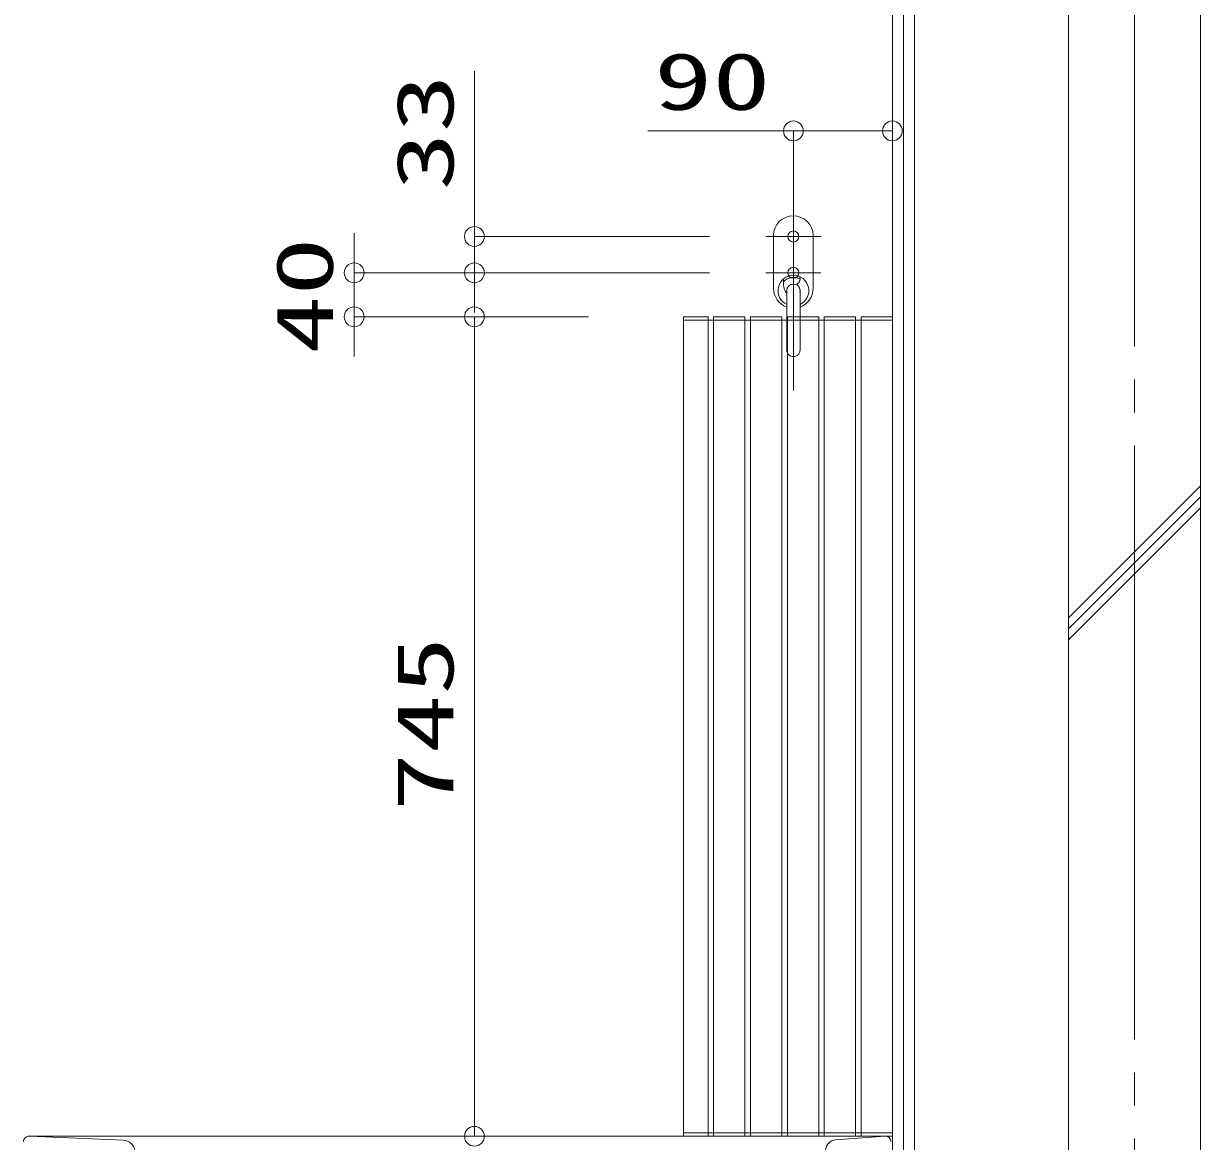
# Model space of a CAD drawing. Units: millimetres on the paper. Extents: x -305 to 305, y -152 to 152.
# Drawn here: x -214.09 to -178.42, y -77.11 to -43.23 of the extents above; entities that cross this region are included whole.
import ezdxf
from ezdxf.enums import TextEntityAlignment as Align

# ---------------------------------------------------------------- set-up
doc = ezdxf.new("R2010")
doc.units = ezdxf.units.MM
doc.linetypes.add('DASHED2', pattern=[3, 2, -1])
doc.linetypes.add('LONG_CHAIN', pattern=[21, 18, -1, 1, -1])
doc.layers.add('0-0_0', color=7, linetype='Continuous', lineweight=9)
doc.layers.add('0-1_VIEW0001', color=7, linetype='DASHED2', lineweight=9)
doc.styles.add('ＭＳ ゴシック', font='')
doc.styles.get('ＭＳ ゴシック').set_extended_font_data('MS Gothic')

# ---------------------------------------------------------------- blocks, each defined once
blk = doc.blocks.new('_ORIGIN')
at = {"layer": '0-0_0'}
blk.add_line((0, 0), (-1, 0), dxfattribs=at)
blk.add_circle((0, 0), 0.5, dxfattribs=at)

msp = doc.modelspace()

# ---------------------------------------------------------------- linework, layer by layer
at = {"layer": '0-0_0'}
for p, q in [((-190.758, -46.486), (-195.172, -46.486)), ((-190.158, -46.486), (-188.358, -46.486)), ((-200.423, -49.087), (-200.423, -48.487)), ((-200.423, -50.787), (-200.423, -49.687)), ((-196.965, -50.787), (-200.423, -50.787)), ((-200.423, -51.387), (-200.423, -51.987)), ((-196.965, -52.12), (-200.424, -52.12)), ((-200.424, -76.354), (-200.424, -52.72)), ((-196.965, -76.954), (-200.424, -76.954))]:
    msp.add_line(p, q, dxfattribs=at)
msp.add_lwpolyline([(-193.298, -49.687), (-200.423, -49.687), (-200.423, -44.673)], dxfattribs=at)
at = {"layer": '0-1_VIEW0001', "linetype": 'Continuous'}
for p, q in [((-182.425, -14.02), (-182.425, -97.42)), ((-178.425, -14.02), (-178.425, -102.463)), ((-204.067, -50.187), (-204.067, -49.587)), ((-193.298, -50.787), (-204.067, -50.787)), ((-204.067, -52.12), (-204.067, -50.787)), ((-196.965, -52.12), (-204.067, -52.12)), ((-204.067, -52.72), (-204.067, -53.32)), ((-182.424, -61.242), (-178.424, -57.242)), ((-182.424, -61.575), (-178.424, -57.575)), ((-182.424, -61.908), (-178.424, -57.908)), ((-187.969, -76.954), (-213.919, -76.954)), ((-213.912, -76.954), (-211.06, -77.074)), ((-187.981, -76.954), (-189.478, -77.066))]:
    msp.add_line(p, q, dxfattribs=at)
at = {"layer": '0-1_VIEW0001', "linetype": 'LONG_CHAIN'}
for p, q in [((-180.425, -14.02), (-180.425, -106.469)), ((-190.758, -49.02), (-190.758, -50.354)), ((-191.425, -49.687), (-190.091, -49.687)), ((-190.758, -50.12), (-190.758, -51.454)), ((-191.425, -50.787), (-190.091, -50.787))]:
    msp.add_line(p, q, dxfattribs=at)
at = {"layer": '0-1_VIEW0001', "color": 5, "linetype": 'Continuous'}
for p, q in [((-187.091, -89.887), (-187.091, -24.687)), ((-187.758, -91.22), (-187.758, -25.187)), ((-187.425, -91.22), (-187.425, -25.187))]:
    msp.add_line(p, q, dxfattribs=at)
at = {"layer": '0-1_VIEW0001', "color": 2, "linetype": 'LONG_CHAIN'}
for p, q in [((-190.758, -46.487), (-190.758, -54.354)), ((-191.591, -49.687), (-189.925, -49.687)), ((-191.591, -50.787), (-189.925, -50.787))]:
    msp.add_line(p, q, dxfattribs=at)
at = {"layer": '0-1_VIEW0001', "color": 2, "linetype": 'Continuous'}
for p, q in [((-191.358, -51.26), (-191.358, -49.66)), ((-190.158, -51.26), (-190.158, -49.66)), ((-191.055, -51.144), (-191.055, -50.967)), ((-190.958, -51.327), (-190.958, -52.12)), ((-190.558, -51.327), (-190.558, -52.12))]:
    msp.add_line(p, q, dxfattribs=at)
at = {"layer": '0-1_VIEW0001', "color": 6, "linetype": 'Continuous'}
for p, q in [((-194.091, -52.12), (-194.091, -76.954)), ((-193.341, -52.12), (-194.091, -52.12)), ((-187.758, -52.22), (-194.091, -52.22)), ((-193.341, -52.12), (-193.341, -76.954)), ((-193.175, -52.12), (-193.175, -76.954)), ((-192.225, -52.12), (-193.175, -52.12)), ((-192.225, -52.12), (-192.225, -76.954)), ((-192.058, -52.12), (-192.058, -76.954)), ((-191.108, -52.12), (-192.058, -52.12)), ((-191.108, -52.12), (-191.108, -76.954)), ((-190.941, -52.12), (-190.941, -76.954)), ((-189.991, -52.12), (-190.941, -52.12)), ((-189.991, -52.12), (-189.991, -76.954)), ((-189.825, -52.12), (-189.825, -76.954)), ((-188.875, -52.12), (-189.825, -52.12)), ((-188.875, -52.12), (-188.875, -76.954)), ((-188.708, -52.12), (-188.708, -76.954)), ((-187.758, -52.12), (-188.708, -52.12)), ((-187.758, -52.12), (-188.708, -52.12)), ((-187.758, -52.12), (-187.758, -76.954)), ((-187.758, -76.854), (-194.091, -76.854)), ((-193.341, -76.954), (-194.091, -76.954)), ((-192.225, -76.954), (-193.175, -76.954)), ((-191.108, -76.954), (-192.058, -76.954)), ((-189.991, -76.954), (-190.941, -76.954)), ((-188.875, -76.954), (-189.825, -76.954)), ((-187.758, -76.954), (-188.708, -76.954))]:
    msp.add_line(p, q, dxfattribs=at)
at = {"layer": '0-1_VIEW0001', "color": 2}
for p, q in [((-190.958, -52.12), (-190.958, -53.127)), ((-190.558, -52.12), (-190.558, -53.127))]:
    msp.add_line(p, q, dxfattribs=at)
at = {"layer": '0-1_VIEW0001', "linetype": 'Continuous'}
for centre in [(-190.758, -49.687), (-190.758, -50.787)]:
    msp.add_circle(centre, 0.167, dxfattribs=at)
at = {"layer": '0-1_VIEW0001', "color": 2, "linetype": 'Continuous'}
for centre, radius, start, end in [((-190.762, -49.66), 0.6, 360, 180), ((-190.758, -51.327), 0.467, 295.3769, 244.623), ((-190.758, -51.327), 0.4, 59.6371, 137.8736), ((-190.758, -50.96), 0.203, 306.0189, 16.3554), ((-190.758, -51.26), 0.6, 180, 250.5288), ((-190.625, -51.144), 0.43, 180, 219.1774), ((-190.758, -51.327), 0.2, 360, 180), ((-190.625, -51.144), 0.0233, 126.0189, 233.9812), ((-190.758, -51.327), 0.203, 349.6111, 53.9811), ((-190.758, -51.26), 0.6, 289.4712, 0)]:
    msp.add_arc(centre, radius, start, end, dxfattribs=at)
at = {"layer": '0-1_VIEW0001', "color": 2}
msp.add_arc((-190.758, -53.127), 0.2, 180, 0, dxfattribs=at)
at = {"layer": '0-1_VIEW0001', "linetype": 'Continuous'}
for centre, radius, start, end in [((-213.919, -77.12), 0.167, 88.5029, 179), ((-187.969, -77.12), 0.167, 3, 93.2069), ((-211.075, -77.44), 0.367, 8.6216, 87.5818), ((-189.453, -77.398), 0.333, 94.2761, 175.8)]:
    msp.add_arc(centre, radius, start, end, dxfattribs=at)

# ---------------------------------------------------------------- block references
at = {"layer": '0-0_0', "xscale": 0.6, "yscale": 0.6}
for p, rotation in [((-190.758, -46.486), 180), ((-200.423, -49.687), 270), ((-200.423, -50.787), 90), ((-200.424, -52.12), 90), ((-200.424, -76.954), 270)]:
    msp.add_blockref('_ORIGIN', p, dxfattribs=dict(at, rotation=rotation))
msp.add_blockref('_ORIGIN', (-187.758, -46.486), dxfattribs=at)
at = {"layer": '0-1_VIEW0001', "xscale": 0.6, "yscale": 0.6}
for p, rotation in [((-204.067, -50.787), 270), ((-204.067, -52.12), 90)]:
    msp.add_blockref('_ORIGIN', p, dxfattribs=dict(at, rotation=rotation))

# ---------------------------------------------------------------- texts
at = {"layer": '0-0_0', "style": 'ＭＳ ゴシック', "width": 1.5}
msp.add_text('90', height=1.73, dxfattribs=at).set_placement((-194.98, -46.369), align=Align.BOTTOM_LEFT)
for s, p in [('33', (-200.54, -48.294)), ('745', (-200.541, -67.107))]:
    msp.add_text(s, height=1.73, rotation=90, dxfattribs=at).set_placement(p, align=Align.BOTTOM_LEFT)
at = {"layer": '0-1_VIEW0001', "style": 'ＭＳ ゴシック', "width": 1.5}
msp.add_text('40', height=1.73, rotation=90, dxfattribs=at).set_placement((-204.192, -53.245), align=Align.BOTTOM_LEFT)

doc.saveas('drawing.dxf')
